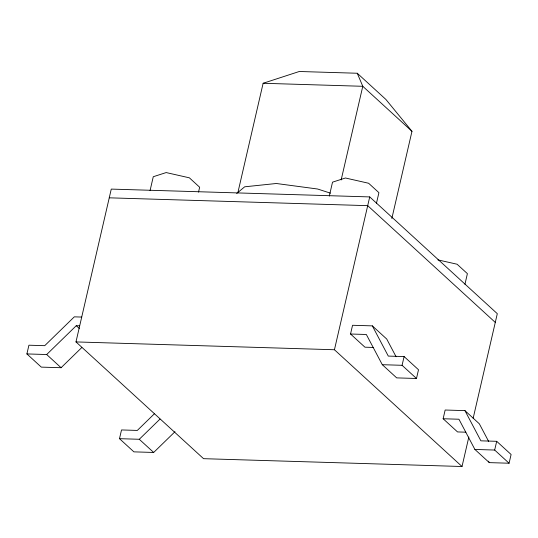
<?xml version="1.0" encoding="UTF-8"?>
<svg xmlns="http://www.w3.org/2000/svg" width="538" height="538" viewBox="0 0 538 538"><rect width="100%" height="100%" fill="white"/><g stroke="black" fill="none" stroke-linecap="round" stroke-linejoin="round"><path stroke-width="0.81" d="M81.803 347.528L61.09 367.716L41.305 367.118L26.9 353.93L28.918 345.201L44.721 345.678L74.311 316.842L81.729 317.07M468.827 437.038L462.021 466.507L203.559 458.679L75.979 341.919L111.265 189.094L369.72 196.921L497.3 313.681L473.171 418.208M150.055 190.647L153.269 176.726L166.175 172.57L189.369 177.822L199.659 187.237L198.522 192.153M174.991 431.698L153.686 452.458L133.901 451.859L119.497 438.678L121.514 429.943L137.318 430.427L154.48 413.702M237.924 192.436L263.129 83.276L299.296 71.493L357.266 73.249L385.88 99.436L411.974 131.312L391.846 218.482M329.31 196.081L332.524 182.16L345.43 177.997L368.624 183.256L378.913 192.671L376.452 203.31M341.153 179.981L362.78 86.295L357.266 73.249M462.021 466.507L334.441 349.747L369.72 196.921M373.258 347.44L364.939 347.192L350.534 334.004L352.551 325.275L372.336 325.873L386.741 339.054L396.082 356.741M404.099 356.566L418.503 369.747L416.486 378.483L402.081 365.302L404.099 356.566L388.295 356.089L372.336 325.873M464.94 284.293L467.394 273.647L457.105 264.232L437.912 259.881M465.854 432.189L457.535 431.933L443.137 418.752L445.148 410.017L464.933 410.622L479.338 423.803L488.679 441.49M496.695 441.315L511.1 454.496L509.082 463.225L494.678 450.044L496.695 441.315L480.891 440.83L464.933 410.622M26.9 353.93L46.685 354.529L76.275 325.698L79.604 325.799M119.497 438.678L139.281 439.277L159.994 419.095M236.693 193.458L244.682 186.807L276.337 183.498L317.635 189.02L330.399 193.142M263.129 83.276L362.78 86.295L411.974 131.312M109.248 197.823L367.71 205.657L495.283 322.417M350.534 334.004L366.338 334.488L382.296 364.697L396.701 377.884L416.486 378.483M75.979 341.919L334.441 349.747M382.296 364.697L402.081 365.302M443.137 418.752L458.934 419.23L474.893 449.445L489.298 462.626L509.082 463.225M474.893 449.445L494.678 450.044M76.275 325.698L79.274 328.442M46.685 354.529L61.09 367.716M139.281 439.277L153.686 452.458M488.524 461.153L489.298 462.626"/></g></svg>
